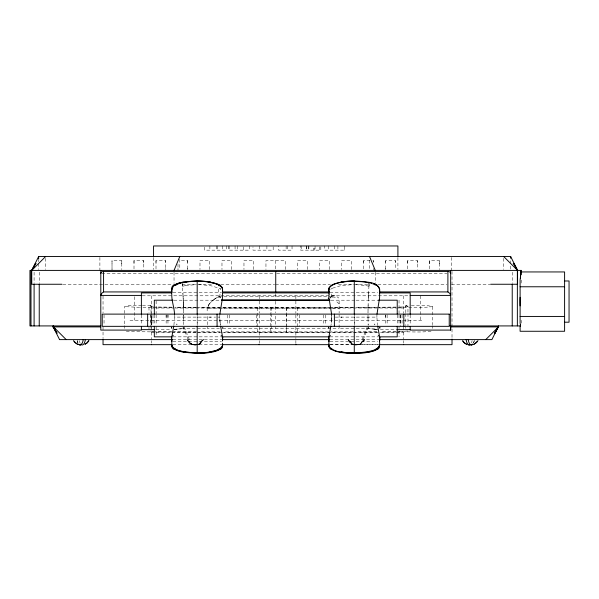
<?xml version="1.0" encoding="UTF-8"?>
<svg xmlns="http://www.w3.org/2000/svg" width="599" height="599" viewBox="0 0 599 599"><rect width="100%" height="100%" fill="white"/><g stroke="black" fill="none" stroke-linecap="round" stroke-linejoin="round"><path stroke-width="0.45" stroke-dasharray="3 2.25" d="M38.65 261.726L38.65 259.988M112.013 263.882L112.013 260.625L121.792 260.625L121.792 269.587M121.792 263.882L121.792 260.625M134.004 263.073L134.004 260.625L143.782 260.625L143.782 269.587M143.782 263.073L143.782 260.625M153.015 314.992L153.015 324.591M156.002 262.579L156.002 260.625L165.773 260.625L165.773 269.513M165.773 262.579L165.773 260.625M166.148 317.171L166.148 314.879M167.96 317.171L167.96 314.879M187.764 262.579L187.764 260.625L179.797 260.625M197.183 325.399L197.183 317.111M207.389 324.71L207.389 316.01M313.569 250.157L313.569 248.061M314.52 250.157L314.52 248.061M354.286 317.111L354.286 325.399L354.279 314.864M363.698 262.579L363.698 260.625L369.845 260.625M368.984 285.873L368.467 294.581M373.469 261.928L373.469 260.625L372.87 260.625M385.314 317.171L385.314 314.879M385.689 262.579L385.689 260.625L395.467 260.625L395.467 269.752M395.467 262.579L395.467 260.625M402.071 314.992L402.071 324.591M407.679 263.073L407.679 260.625L417.458 260.625L417.458 269.587M417.458 263.073L417.458 260.625M429.67 263.882L429.67 260.625L439.449 260.625L439.449 269.587M439.449 263.882L439.449 260.625M510.662 263.463L510.662 260.857M151.794 324.838L151.794 315.246M183.451 315.666L183.451 314.947L183.451 316.384M207.381 327.204L207.381 328.454L219.339 328.454M219.788 317.006L219.826 315.126M376.891 317.006L376.928 315.126M183.451 316.392L183.287 325.122M368.011 312.82L368.011 312.072M368.011 312.109L368.033 309.908M183.429 319.267L183.436 318.541M368.033 309.968L368.048 308.47M368.048 308.537L368.063 307.751M183.406 320.727L183.414 319.993M368.063 307.826L368.086 306.396M331.674 317.732L331.621 319.274M220.619 289.377L220.597 288.299M368.086 306.314L368.303 298.512M368.1 305.595L368.115 304.809M368.303 298.564L368.4 296.153M368.333 297.77L368.348 297.374M368.363 296.977L368.385 296.58M368.4 296.183L368.49 294.199M368.505 293.802L368.527 293.413M183.189 327.256L183.114 328.694A23.443 1.7 0 0 1 207.179 328.447M173.942 324.89L174.579 317.111L215.64 317.111M331.606 319.574L331.127 324.329M331.576 320.113L331.681 317.111L333.246 317.111M331.569 320.195L331.442 321.723M521.13 283.065L521.385 279.89M219.803 296.086L219.736 296.752A6.544 3.137 -74.4 0 1 219.923 296.849L220.866 297.396M411.296 305.505L428.487 305.804L432.448 306.643L426.218 307.227L396.583 307.572M220.028 293.997L219.736 296.752A6.918 3.324 -72.1 0 1 219.885 296.812L220.125 296.902M331.202 323.767L331.165 324.052M331.12 324.366L331.045 324.89M362.058 339.611L367.292 326.897M363.189 339.611L368.497 326.897M407.979 306.463L403.134 306.95M363.99 340.651L364.521 339.611L362.582 342.463L360.628 343.946M213.633 299.725C209.755 302.637 206.041 306.98 207.396 312.274M208.939 304.449L207.396 308.53L331.659 308.53M407.956 330.962L402.064 331.434M209.051 304.292L211.507 301.567M330.536 297.456L331.374 296.879M212.106 301.012L213.012 300.234M213.746 299.642L217.197 297.359L219.638 296.722M213.888 299.53L216.591 297.696M216.711 297.628L218.545 296.819M198.763 344.313L201.077 342.808L203.368 339.611L201.069 342.808L198.022 344.605M332.512 288.186L341.101 285.558L353.492 284.57M360.748 343.886L359.632 344.44M359.827 344.358L359.175 344.605M198.419 344.455L198.718 344.335A8.865 8.191 -90 0 0 203.128 339.611A8.865 8.191 90 0 1 195.596 345.002A8.865 8.191 90 0 1 188.064 339.611A8.865 8.191 -90 0 0 196.173 344.979M218.635 296.79L331.741 296.745A8.326 3.991 70.6 0 0 331.427 296.992M185.57 285.558L196.33 284.585M174.721 329.375L176.248 329.18M151.008 312.73L151.008 305.483L149.001 306.104L148.986 312.685M174.249 329.428L177.356 329.076M402.73 306.965L398.208 307.047M401.57 331.442L398.215 331.502M396.111 307.077L378.86 307.22M396.111 331.532L380.919 331.666M141.611 305.497L128.388 305.782L124.599 306.426L124.577 324.74M395.722 307.579L357.513 307.729A251.325 2.598 0 0 1 310.409 307.819M395.722 332.033L380.492 332.108M396.583 332.026C408.114 331.24 421.561 333.029 432.388 330.903M376.786 307.235L356.128 307.332M376.793 331.689L356.128 331.786M353.118 307.339L331.749 307.399M353.125 331.794L331.09 331.861M376.943 332.123L357.513 332.19A251.325 2.598 0 0 1 310.409 332.273L246.833 332.265A251.865 2.606 0 0 1 224.138 332.235M142.457 305.49L151.008 305.483M331.09 307.407L222.109 307.384M328.439 331.861L224.093 331.846M344.627 245.964L344.627 250.157L324.433 250.157L324.433 245.964M101.733 273.354L274.799 273.354M276.671 273.354L446.929 273.354M62.873 284.255L173.148 284.255M182.126 284.255L211.769 284.255M220.754 284.255L274.656 284.255M275.555 284.255L330.356 284.255M338.442 284.255L369.882 284.255M377.947 284.255L446.884 284.255M451.534 284.255L489.997 284.255M172.871 292.567L221.495 292.567M329.967 292.567L377.662 292.567M142.225 295.794L409.095 295.794M173.89 300.196L220.657 300.196M330.843 300.196L355.185 300.196M356.068 300.196L378.546 300.196M405.808 312.745L405.808 305.505L408.758 305.505M310.402 307.819L246.833 307.811A251.865 2.606 0 0 1 199.722 307.721L197.064 307.714M151.472 308.013L155.208 308.013M156.122 308.013L173.89 308.013M174.818 308.013L403.614 308.013M332.587 308.53L339.131 308.53M217.924 317.111L219.788 317.111L219.833 319.027M335.335 317.111L376.883 317.111L377.52 324.898M129.983 320.225L422.07 320.225M222.761 328.454L339.131 328.454M155.92 329.637L171.104 329.637M380.365 329.637L396.261 329.637M151.472 332.445L155.208 332.445M156.122 332.445L222.446 332.445M222.993 332.445L403.614 332.445M172.954 336.848L220.657 336.848M329.907 336.848L355.185 336.848M356.068 336.848L378.546 336.848M172.826 339.611L221.885 339.611M329.817 339.611L380.402 339.611M172.879 341.437L221.488 341.437M329.974 341.437L377.655 341.437M172.841 344.657L222.064 344.635M329.779 344.665L353.111 344.665M354.039 344.665L379.234 344.665M330.236 344.605L378.531 344.642M220.125 307.384L199.519 307.309M196.18 307.706L174.93 307.631M220.133 331.839L199.519 331.764M196.187 332.168L172.198 332.071M197.064 332.168L199.707 332.175A251.865 2.606 0 0 0 219.818 332.228M196.524 307.302L175.185 307.19M172.198 307.616L140.48 307.377M196.524 331.756L173.5 331.629M171.284 332.071L130.911 331.666L124.577 330.985M171.823 307.16L155.77 306.98M171.823 331.614L155.77 331.434M139.649 307.369L124.577 306.621M198.793 284.577L210.369 285.558L218.957 288.186M153.554 306.92L149.009 306.433M153.554 331.374L149.076 330.962M355.948 284.607L365.892 285.558M374.105 329.076L376.442 329.338M405.808 305.505L407.964 306.216L407.971 312.82M375.221 329.18L377.505 329.472A25.33 1.834 0 0 0 368.333 328.701A24.791 1.797 0 0 1 376.546 329.338M332.408 296.7L333.808 297.141M192.286 344.605L191.59 344.335M191.837 344.44L188.872 342.463L186.94 339.611L188.88 342.463M353.447 344.605L350.393 342.808L348.101 339.611L348.715 340.786M352.699 344.313L351.456 343.624M190.834 343.946L189.756 343.234M349.479 341.849L350.4 342.808M182.965 326.897L188.273 339.611M184.178 326.897L189.411 339.611M220.425 324.935L220.342 324.329M220.387 324.651L220.297 324.052M220.26 323.789L220.088 322.329M331.434 294.004L331.606 295.569M220.088 322.344L219.99 321.423M331.659 296.086L331.689 296.378M220.028 321.76L219.788 317.418M219.975 321.199L219.87 319.836M521.13 320.143L521.385 323.318M368.273 327.279L368.348 328.694A23.451 1.7 0 0 0 339.116 328.671L339.131 314.7M182.935 293.413L182.972 294.199M183.062 296.153L182.47 285.873M183.047 295.786L183.182 299.298M183.077 296.58L183.092 296.977M183.137 298.167L183.152 298.564M368.026 318.556L368.175 325.122M368.145 324.358L368.175 325.085M331.636 315.126L331.681 317.006M174.541 315.126L174.579 317.006M183.167 298.961L183.212 300.084M183.197 299.755L183.234 300.87M183.227 300.541L183.257 301.656M331.651 315.441L331.666 316.062M183.249 301.334L183.316 303.708M183.272 302.128L183.294 302.914M183.301 303.229L183.331 304.502M183.324 304.015L183.354 305.295M183.339 304.801L183.376 306.403M183.361 305.587L183.391 307.115M183.399 307.826L183.369 306.314M183.399 307.751L183.414 308.545M183.406 308.47L183.429 309.968M183.429 309.908L183.451 312.79L183.451 312.109M368.011 317.111L368.026 318.541M368.018 317.829L368.003 314.947M385.689 268.442L385.689 269.752M373.469 268.442L373.469 269.752M177.993 268.442L177.993 269.752M165.773 268.442L165.773 269.752M512.227 272.253L512.227 283.357M510.662 266.061L510.662 269.535M503.692 258.371L503.692 269.475M452.013 271.354L452.013 338.165M451.571 257.443L451.571 270.404M432.448 306.643L432.448 324.755M432.448 325.661L432.448 328.379M429.67 260.625L429.67 269.587M420.288 295.794L420.288 320.225M410.18 314.917L410.18 325.032M407.986 313.614L407.971 329.121M407.679 260.625L407.679 269.587M405.808 313.651L405.808 324.523M405.808 325.429L405.808 329.053M403.614 295.794L403.614 313.03M403.614 326.949L403.614 339.199M403.614 340.681L403.614 342.95M400.619 314.992L400.619 324.591M400.364 314.992L400.364 326.335M399.039 300.196L399.039 313.479M399.039 314.879L399.039 325.264M399.039 326.335L399.039 328.641M399.039 330.76L399.039 336.848M397.908 257.727L397.908 269.498M397.227 314.879L397.227 325.264M387.126 314.879L387.126 324.875M385.689 260.625L385.689 269.513M385.314 314.992L385.314 324.875M375.274 272.246L375.274 283.334M373.469 260.625L373.469 262.407M369.523 260.221L369.523 269.475M363.698 260.625L363.698 269.752M351.478 269.513L351.478 260.625L341.707 260.625L341.707 269.513M344.627 249.461L344.627 250.157M339.131 300.81L339.131 312.97M337.903 245.964L337.903 250.157M334.339 245.964L334.339 250.157M329.487 269.513L329.487 260.625L319.716 260.625L319.716 269.513M328.432 245.964L328.432 250.157M325.489 314.992L325.489 324.591M323.67 314.992L323.67 324.591M320.809 246.803L320.809 250.157L300.616 250.157L300.616 245.964M319.477 246.803L319.477 250.157M315.059 245.964L315.059 250.157M308.859 245.964L308.859 250.157M308.238 245.964L308.238 250.157M307.497 269.513L307.497 260.625L297.725 260.625L297.725 269.513M306.523 245.964L306.523 250.157M306.329 245.964L306.329 250.157M301.185 245.964L301.185 250.157M299.365 314.992L299.365 326.335M297.456 307.819L297.456 332.258M295.869 295.801L295.869 298.736M295.869 300.96L295.869 313.247M295.869 314.992L295.869 325.182M295.869 327.047L295.869 335.635M295.869 337.484L295.869 338.585M295.869 340.524L295.869 343.025M292.042 245.964L292.042 250.157L278.513 250.157L278.513 245.964M287.25 245.964L287.25 250.157M286.509 307.819L286.509 332.273M286.479 307.444L286.479 312.88M286.479 313.786L286.479 324.651M286.479 325.557L286.479 331.898M286.135 245.964L286.135 250.157M285.506 269.513L285.506 260.625L265.956 260.625L265.956 269.513M275.735 260.625L275.735 269.513M275.735 293.892L275.735 299.642M275.735 301.282L275.735 312.783M275.735 316.07L275.735 325.1M275.735 327.189L275.735 328.454M273.181 246.803L273.181 250.157L252.995 250.157L252.98 246.803M271.534 307.444L271.534 312.88M271.542 313.779L271.542 324.651M271.542 325.557L271.542 331.898M270.688 307.444L270.726 332.273M266.892 245.964L266.892 250.157M259.27 245.964L259.27 250.157M259.217 295.801L259.217 298.819M259.217 301.035L259.217 313.135M259.217 314.992L259.217 325.07M259.217 326.987L259.217 335.365M259.217 337.686L259.217 338.6M259.217 340.629L259.217 342.935M257.63 307.819L257.63 332.258M256.604 314.992L256.604 326.335M253.736 269.513L253.736 260.625L243.965 260.625L243.965 269.513M249.364 245.964L249.364 250.157L228.593 250.157L228.593 245.964M243.456 246.803L243.456 250.157M237.399 245.964L237.399 250.157M235.07 245.964L235.07 250.157M231.746 269.513L231.746 260.625L221.974 260.625L221.974 269.513M229.604 314.992L229.604 324.591M229.162 245.964L229.162 250.157M227.792 314.992L227.792 324.591M226.497 245.964L226.497 250.157L204.394 250.157L204.394 245.964M222.686 245.964L222.686 250.157M217.564 245.964L217.564 250.157M216.778 245.964L216.778 250.157M209.89 245.964L209.89 250.157M209.755 269.513L209.755 260.625L199.984 260.625L199.984 269.513M197.183 314.864L197.183 323.842M187.764 268.442L187.764 269.752M187.764 260.625L187.764 269.513M179.797 259.3L179.79 269.475M177.993 264.181L177.993 269.513M174.039 272.246L174.039 283.334M167.96 314.992L167.96 324.875M166.148 314.992L166.148 324.875M156.144 300.9L156.144 313.479M156.144 314.879L156.144 325.264M156.144 326.335L156.144 335.56M156.002 260.625L156.002 269.752M154.325 314.879L154.325 325.264M153.554 257.727L153.554 269.498M151.472 295.794L151.472 326.522M151.472 326.949L151.472 339.199M151.472 340.681L151.472 342.95M151.098 314.992L151.098 324.591M151.008 313.636L151.008 324.508M151.008 325.414L151.008 329.031M150.843 314.992L150.843 326.335M148.986 327.181L148.986 328.993M141.386 314.917L141.386 325.032M134.76 296.707L134.76 320.225M134.004 260.625L134.004 269.587M124.577 325.646L124.577 328.357M112.013 267.139L112.013 269.587L112.013 260.625M104.046 314.992L104.046 324.591M103.035 296.101L103.035 312.873M103.035 326.852L103.035 338.555M99.891 257.443L99.891 270.404M45.629 258.371L45.629 269.475M39.234 272.253L39.234 283.357M38.65 263.463L38.65 269.535M34.098 272.253L34.098 283.357M365.779 285.611A23.391 6.537 -0.1 0 1 368.864 286.24M368.894 283.881A9.397 7.757 -89.9 0 1 369.029 286.06M329.248 291.803A49.627 10.542 86.1 0 1 329.712 295.779M330.715 289.362A23.256 6.851 1.4 0 1 332.303 288.156M330.341 297.928A11.388 5.226 56 0 1 330.91 298.025M174.414 329.405A24.791 1.797 0 0 1 183.159 328.701A25.33 1.834 0 0 0 174.474 329.398M182.598 286.247A23.391 6.537 0.1 0 1 185.683 285.611M182.56 286.052A9.389 7.622 90 0 1 182.68 283.911M218.238 292.147A49.65 14.339 -87.4 0 1 218.979 286.891M219.159 288.156A23.249 6.851 -1.4 0 1 220.739 289.362M219.811 297.344A14.676 6.656 -44.7 0 1 220.724 297.568M336.878 301.903A20.306 5.114 47.6 0 1 339.678 304.292M331.868 296.692A7.78 3.062 70 0 1 332.46 296.498M333.665 296.812A14.548 5.443 56.6 0 1 335.283 297.621M330.835 297.276A14.383 6.716 52.7 0 1 331.479 296.677M330.199 297.755A11.239 5.114 58.6 0 1 330.67 297.808M368.947 283.739A5.646 4.807 -87.2 0 1 369.014 285.88M332.018 295.592A16.817 7.091 57.1 0 1 338.802 298.017M332.123 297.089A7.727 2.8 60.6 0 1 332.595 297.299M182.62 285.85A5.646 4.612 90 0 1 182.71 283.799M218.905 297.418A7.151 2.598 -60.9 0 1 219.459 297.149M364.282 339.611A8.865 8.191 -90 0 1 356.757 345.002A8.865 8.191 -90 0 1 349.217 339.618A8.865 8.191 90 0 0 353.403 344.23M472.124 340.636A8.865 3.392 90 0 1 471.398 342.883M474.251 340.659A8.865 3.392 90 0 1 473.532 342.883M80.064 342.883A8.865 3.392 90 0 1 79.338 340.636M77.93 342.875A8.865 3.392 -90 0 1 77.211 340.636M77.93 342.883A8.865 3.392 90 0 1 77.211 340.659M474.258 340.636A8.865 3.392 -90 0 1 473.539 342.875M210.451 317.081L209.732 317.111L210.451 317.133M341.729 317.111L341.018 317.133L341.729 317.111M194.712 345.002A8.865 8.191 90 0 0 202.245 339.611A8.865 8.191 -90 0 1 194.712 345.002A8.865 8.191 -90 0 1 187.18 339.618A8.865 8.191 90 0 0 194.712 345.002M355.866 345.002A8.865 8.191 -90 0 0 363.406 339.611A8.865 8.191 90 0 1 355.873 345.002A8.865 8.191 90 0 1 348.333 339.611A8.865 8.191 -90 0 0 355.866 345.002"/><path stroke-width="0.9" d="M38.65 259.12L38.65 256.522L510.662 256.522L517.566 270.404L517.566 284.255L490.596 284.255M171.756 337.469L171.838 346.125L174.339 348.94L178.637 350.744L183.923 351.98L197.183 353.036L197.183 326.32M222.633 338.45L222.611 337.469M328.933 346.125C334.474 353.515 345.982 352.227 354.279 353.036L354.286 326.32M410.18 326.477L410.18 330.086L450.665 330.086L450.673 325.923M510.662 258.251L510.662 256.522M379.736 338.809L379.706 337.469M379.736 338.592L379.736 338.165M222.633 338.794L222.633 339.056M222.529 343.16C223.921 349.779 215.041 350.999 210.444 351.98M328.858 337.469L328.933 346.125M328.829 338.24L328.829 338.667M222.558 290.71C223.622 284.278 214.914 283.267 210.444 282.234M376.973 314.198L379.609 297.658L379.631 291.93L447.895 291.93L449.774 293.353L450.665 295.412L410.18 295.412M328.836 289.684L328.903 291.488M222.618 339.528L222.521 340.883M329.031 341.685L328.836 338.952M379.721 339.528C379.811 337.933 379.422 343.691 379.714 339.648M222.611 339.648L222.529 340.816M328.844 344.635L328.866 344.14M219.87 314.198L222.484 297.83L222.529 293.173M171.756 337.417L173.762 326.006M328.858 337.417L328.956 336.376M379.654 290.71C379.302 279.973 361.497 282.428 354.279 281.178L354.286 314.34M222.543 291.706L222.633 289.684M379.646 291.706L379.676 289.137L378.86 287.43M379.639 290.942L379.594 292.911L410.18 292.911L410.18 314.4M449.729 325.923L520.576 325.923L520.104 323.071L520.104 280.145L521.003 271.946L564.602 271.946L564.602 331.269L520.104 331.269L520.104 325.923M328.888 337.057L330.865 326.006M197.183 314.34L197.183 281.178C188.415 282.136 168.903 280.302 171.756 294.229C171.554 300.99 174.346 307.444 174.496 314.198M328.963 291.413L328.941 297.486L331.591 314.198M171.868 292.889L141.386 292.911L141.386 314.4M328.911 291.593L328.963 292.911L222.499 292.911M222.057 300.473L221.997 299.47M328.933 288.089L328.911 290.71M100.797 273.354L101.486 271.983L102.886 271.519L448.576 271.519L449.976 271.983L450.665 273.354M379.534 341.408C381.698 353.582 362.365 352.377 354.279 353.036M328.933 288.089C331.03 283.724 336.848 283.305 341.018 282.234M174.039 270.404L179.797 256.522M61.982 284.255L31.747 284.255L31.747 270.404L38.65 256.522M498.346 326.897L494.377 333.254L497.791 327.698L491.899 339.611L379.354 339.611M497.806 327.698L494.916 333.254L498.286 326.897M45.629 256.522L31.747 270.404L35.423 263.463M172.22 287.992L171.838 292.035M31.747 270.404L36.075 263.463M477.336 341.595L473.674 344.403L475.703 343.234L477.987 340.651M172.355 287.767L172.789 287.206M81.404 344.358L81.367 344.395A8.865 3.392 -90 0 1 78.679 344.148A8.865 3.392 90 0 0 83.254 339.611M485.744 339.611L498.473 326.897L498.473 325.923M175.245 285.386L175.836 285.079M171.838 291.93L103.575 291.93L101.688 293.353L100.797 295.412L141.386 295.412M333.868 284.435L333.471 284.637A23.773 7.293 0 0 0 332.16 285.438M176.256 284.884L176.96 284.57M334.279 284.24C343.571 280.527 353.964 280.489 363.758 281.777M177.716 284.27L178.105 284.128M179.79 283.574L180.688 283.312M181.632 283.065L183.122 282.728M187.038 281.889L186.379 282.002A23.279 7.143 0 0 0 184.297 282.436M187.712 281.777C197.498 280.489 207.89 280.527 217.182 284.24M520.104 286.771L564.602 286.771M222.529 291.93L328.933 291.93M222.132 300.069L329.338 300.069L329.413 300.473M173.014 300.196L154.325 300.196L154.325 314.116M221.593 300.196L329.967 300.196M378.546 300.196L397.227 300.196L397.227 314.116M520.104 316.437L564.602 316.437M564.602 322.202L569.05 322.202L569.05 280.968L564.602 280.998M100.797 325.923L29.95 325.923L29.95 270.404L521.512 270.404L521.512 272.156M53.491 325.923L53.491 326.897L100.46 326.897M450.403 326.897L498.473 326.897M141.386 329.637L154.594 329.637M396.927 329.637L410.18 329.637M172.078 336.848L154.325 336.848L154.325 326.335M221.593 336.848L329.031 336.848M379.474 336.848L397.227 336.848L397.227 326.335M59.578 339.611L172.475 339.611M222.783 339.611L329.532 339.611M172.085 344.665L103.035 344.665L103.035 339.423M222.476 344.665L328.844 344.665M379.234 344.665L452.013 344.665L452.013 339.094M364.424 281.889L365.083 282.002A23.279 7.143 0 0 1 368.34 282.728L369.83 283.065M370.339 282.803L370.991 282.96M371.223 283.439L371.672 283.574M335.17 350.565L335.74 350.744M372.945 283.978L373.746 284.27M374.472 284.031L374.974 284.226M374.502 284.57L375.206 284.884M217.594 284.435L217.991 284.637A23.765 7.293 0 0 1 219.301 285.438M375.828 285.176L376.217 285.379M376.337 284.839L376.749 285.057M331.816 349.157L332.228 349.374M377.707 286.329L378.111 286.659M378.239 286.764L378.673 287.206M503.692 256.522L517.566 270.404L513.897 263.463M55.542 329.443L52.997 326.897L52.997 325.923M53.491 326.897L66.19 339.611M467.909 344.335L468.029 344.455A8.865 3.392 90 0 0 470.514 344.313L470.432 344.395A8.865 3.392 -90 0 1 466.082 339.611M74.119 341.595L77.788 344.403L75.773 343.234L73.482 340.651M513.238 263.463L517.566 270.404M53.116 326.897L57.085 333.254L53.184 326.897L59.571 339.611M329.233 346.858L329.016 346.372M369.523 256.522L375.274 270.404M171.928 341.415L171.733 339.086M377.699 326.006L379.706 337.417M220.597 326.006L222.558 336.878M222.529 336.548L222.603 337.417M521.003 271.946L521.227 274.724M171.838 292.072L171.861 292.522M222.626 344.635L222.633 345.129M520.471 270.404L520.471 278.61M520.471 324.598L520.471 325.923M517.364 270.404L517.364 325.923M512.227 284.278L512.227 325.923M450.673 270.404L450.665 330.086M447.895 271.564L447.895 291.93M403.816 314.116L403.816 326.335M403.614 344.253L403.614 344.665M397.908 256.829L397.908 245.964L153.554 245.964L153.554 256.829M334.384 314.116L334.384 326.335M295.869 344.066L295.869 344.657M275.735 271.564L275.735 292.754M259.217 344.103L259.217 344.657M217.07 314.116L217.07 326.335M151.472 344.253L151.472 344.665M147.646 314.116L147.646 326.335M141.386 326.477L141.386 330.086L100.797 330.086L100.797 270.404M103.575 271.564L103.575 291.93M39.234 284.278L39.234 325.923M34.098 284.278L34.098 325.923M30.991 270.404L30.991 325.923M173.785 349.322A28.707 8.611 -3.8 0 1 172.025 345.368M183.474 352.182A26.161 7.712 -1.2 0 1 174.346 349.217M183.796 352.032A24.911 6.933 -0.1 0 0 197.176 353.111A24.911 6.933 0.1 0 0 210.563 352.032M220.192 349.239A25.502 7.517 1.2 0 1 197.198 353.373M171.613 327.294A24.424 1.303 -84.7 0 1 171.554 327.773M222.341 345.368A28.707 8.611 3.8 0 1 220.582 349.322M222.813 327.773A24.424 1.303 84.7 0 1 222.783 327.548M379.437 345.368A28.707 8.611 3.8 0 1 377.684 349.322M377.295 349.239A25.502 7.517 1.2 0 1 354.308 353.373M354.264 353.373A25.502 7.517 -1.2 0 1 331.269 349.239M379.908 327.773A24.424 1.303 84.7 0 1 379.856 327.294M330.888 349.322A28.707 8.611 -3.8 0 1 329.128 345.368M328.709 327.294A24.424 1.303 -84.7 0 1 328.656 327.773M197.198 352.781A25.502 6.941 0 0 1 175.125 349.105M210.316 351.92A24.911 6.784 0 0 1 197.183 352.953M175.529 349.015A28.7 8.356 -0.8 0 1 171.838 345.376M376.344 349.105A25.502 6.941 0 0 1 354.264 352.781M379.631 345.376A28.7 8.356 0.8 0 1 375.932 349.015M219.234 349.097A26.161 7.323 0.2 0 1 210.002 351.77M222.529 345.376A28.7 8.356 0.8 0 1 218.83 349.015M354.279 353.111A24.911 6.933 -0.1 0 1 340.898 352.032M330.161 335.867A21.407 4.56 -67.3 0 1 330.244 335.335M176.772 324.531A23.541 1.258 -80.5 0 1 176.825 324.216M171.554 337.739A20.883 5.661 -61.2 0 1 171.561 337.499M171.726 327.75A24.409 1.415 -84 0 1 171.651 328.289M173.059 335.867A21.407 4.56 -67.3 0 1 173.141 335.335M221.218 335.335A21.407 4.56 67.3 0 1 221.301 335.867M183.796 282.181A24.911 6.933 0.1 0 1 197.183 281.103A24.911 6.933 -0.1 0 1 210.563 282.181M197.183 281.26A24.911 6.784 0 0 1 210.316 282.294M172.025 288.845A28.707 8.611 3.8 0 1 173.785 284.892M174.346 284.997A26.161 7.712 1.2 0 1 183.474 282.032M210.002 282.443A26.161 7.323 -0.2 0 1 219.234 285.124M218.83 285.199A28.7 8.356 -0.8 0 1 222.529 288.838M341.153 282.294A24.911 6.784 0 0 1 354.279 281.26M328.948 289.676A28.7 8.805 0 0 1 331.434 285.843M328.237 298.444A11.239 5.114 58.6 0 1 328.679 298.1M368.595 282.578A5.646 4.807 -87.2 0 1 368.722 282.923M222.798 337.499A20.883 5.661 61.2 0 1 222.813 337.739M222.708 328.297A24.417 1.415 84 0 1 222.678 328.042M220.192 285.955A28.707 8.813 0 0 1 222.514 289.684M378.321 335.335A21.407 4.56 67.3 0 1 378.403 335.867M374.645 324.216A23.541 1.258 80.5 0 1 374.689 324.531M379.901 337.499A20.883 5.661 61.2 0 1 379.908 337.739M379.811 328.289A24.409 1.415 84 0 1 379.736 327.75M328.656 337.739A20.883 5.661 -61.2 0 1 328.664 337.499M328.829 327.758A24.417 1.415 -84 0 1 328.754 328.297M354.279 352.953A24.911 6.784 0 0 1 341.153 351.92M340.898 282.181A24.911 6.933 0.1 0 1 354.279 281.103M85.387 339.611A8.865 3.392 90 0 1 80.805 344.14M472.783 344.148A8.865 3.392 -90 0 1 468.208 339.611M472.791 344.14A8.865 3.392 90 0 1 470.485 344.724M520.104 305.887A14.698 2.022 90 0 1 520.104 297.321M88.817 340.786L87.147 342.808L84.916 344.268L87.14 342.808L88.832 340.786M449.228 314.116L102.234 314.116L102.234 326.335L449.228 326.335L449.228 314.116M466.546 344.268L464.315 342.808L462.63 340.786L464.33 342.808L466.554 344.268"/></g></svg>
